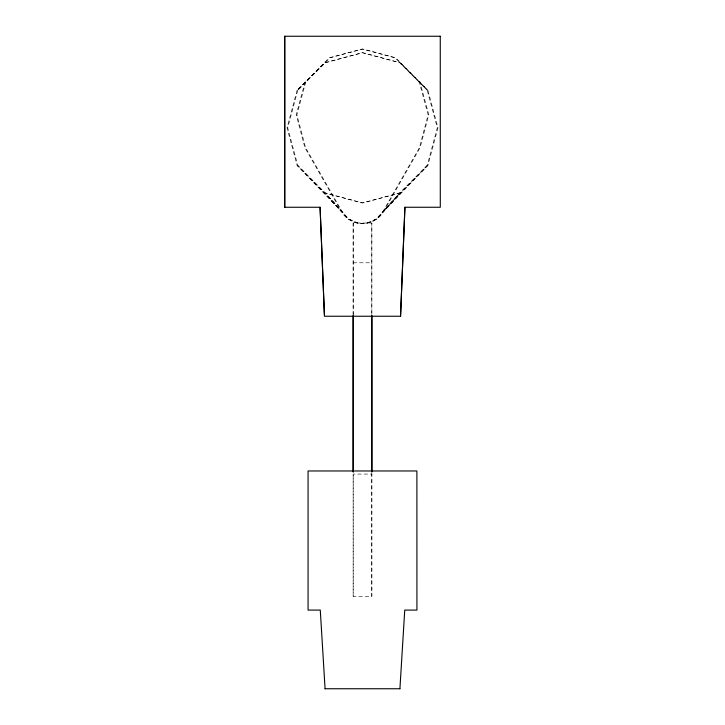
<?xml version="1.0" encoding="UTF-8"?>
<svg xmlns="http://www.w3.org/2000/svg" width="725" height="725" viewBox="0 0 725 725"><rect width="100%" height="100%" fill="white"/><g stroke="black" fill="none" stroke-linecap="round" stroke-linejoin="round"><path stroke-width="0.54" stroke-dasharray="3.62 2.72" d="M353.166 596.349L353.166 474.077L371.834 474.077L371.834 596.349L353.166 596.349L353.166 473.108M353.166 314.623L353.166 223.01L371.834 223.01L371.834 314.813M371.834 314.623L371.834 223.01M297.096 90.262L287.028 127.836L297.096 165.4L341.366 211.473A23.952 23.952 0 0 0 382.963 211.473L427.233 165.4L437.293 127.836L427.233 90.262L395.08 57.81L362.165 49.01L329.241 57.81L297.096 90.262L324.592 62.767L362.165 52.698L399.729 62.767L427.233 90.262M297.767 90.262L287.707 127.836L297.767 165.4L342.037 211.473A23.952 23.952 0 0 0 383.634 211.473L427.904 165.4L437.972 127.836L427.904 90.262L395.759 57.81L362.835 49.01L329.92 57.81L297.767 90.262L325.271 62.767L362.835 52.698L400.408 62.767L427.904 90.262M305.116 81.862L296.208 114.749L304.908 147.701L341.366 211.473L324.592 192.904L297.096 165.4M305.787 81.862L296.878 114.749L305.578 147.701L342.037 211.473L325.271 192.904L297.767 165.4M427.233 165.4L399.729 192.904L382.963 211.473L419.422 147.701L428.122 114.749L419.213 81.862M427.904 165.4L400.408 192.904L383.634 211.473L420.092 147.701L428.792 114.749L419.884 81.862M367.167 223.01L376.293 218.932L399.729 192.904L362.165 202.964L324.592 192.904L348.036 218.932L357.162 223.01M367.838 223.01L376.964 218.932L400.408 192.904L362.835 202.964L325.271 192.904L348.707 218.932L357.833 223.01M353.166 262.794L371.834 262.794M371.834 473.108L371.834 596.349M353.166 223.01L353.166 314.813"/><path stroke-width="1.09" d="M353.166 471.821L353.166 315.747L353.166 471.975M371.834 471.821L371.834 315.747L371.834 471.975M320.069 207.259L324.447 316.245L400.553 316.245L404.903 207.259L440.292 207.259L440.265 36.25M400.553 316.245L404.931 207.259M399.919 688.75L404.749 610.088L416.929 610.088L416.893 470.969L308.071 470.969L308.071 610.088L320.278 610.088L325.081 688.75M440.292 36.25L284.708 36.25L284.708 207.259L320.097 207.259L324.428 315.121M325.054 688.75L399.946 688.75M284.735 36.25L284.735 207.259"/></g></svg>
